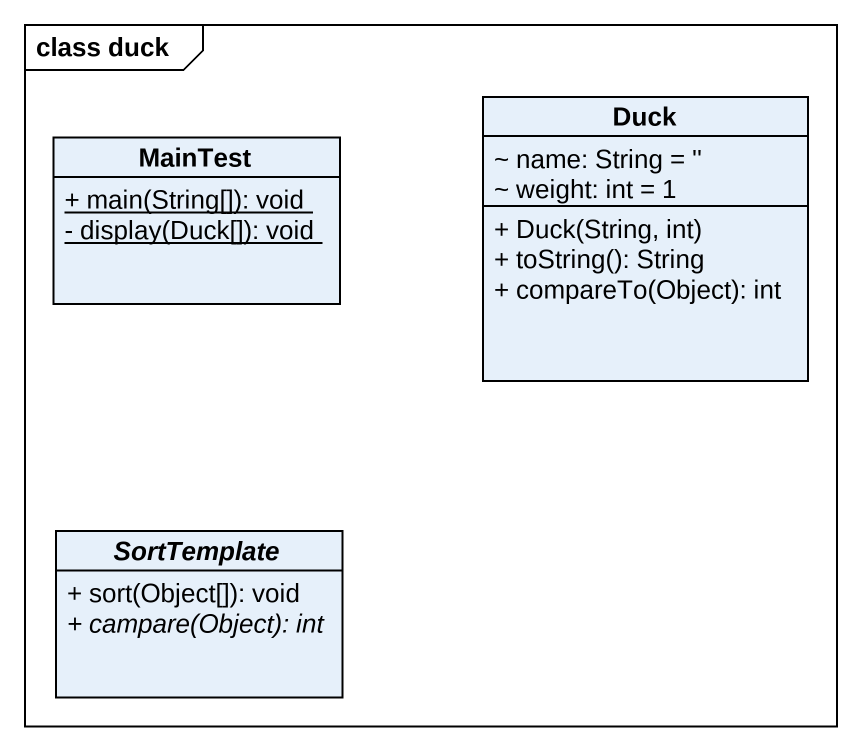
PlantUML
@startuml
mainframe class duck
hide circle
hide empty members
skinparam classAttributeIconSize 0
class MainTest {
  {static} + main(String[]): void
  {static} - display(Duck[]): void
}
class Duck {
  ~ name: String = ''
  ~ weight: int = 1
  + Duck(String, int)
  + toString(): String
  + compareTo(Object): int
}
abstract class SortTemplate {
  + sort(Object[]): void
  {abstract} + campare(Object): int
}
@enduml
